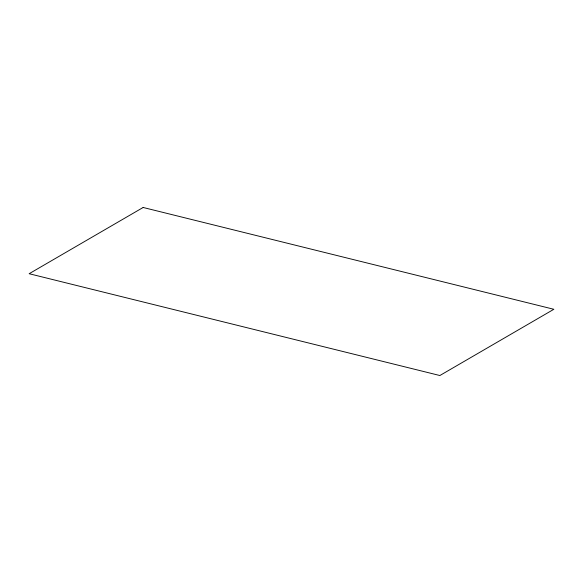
<?xml version="1.0" encoding="UTF-8"?>
<svg xmlns="http://www.w3.org/2000/svg" width="583" height="583" viewBox="0 0 583 583"><rect width="100%" height="100%" fill="white"/><g stroke="black" fill="none" stroke-linecap="round" stroke-linejoin="round"><path stroke-width="0.87" d="M143.141 207.475L29.15 273.719L439.859 375.525L553.85 309.281L143.141 207.475"/></g></svg>
